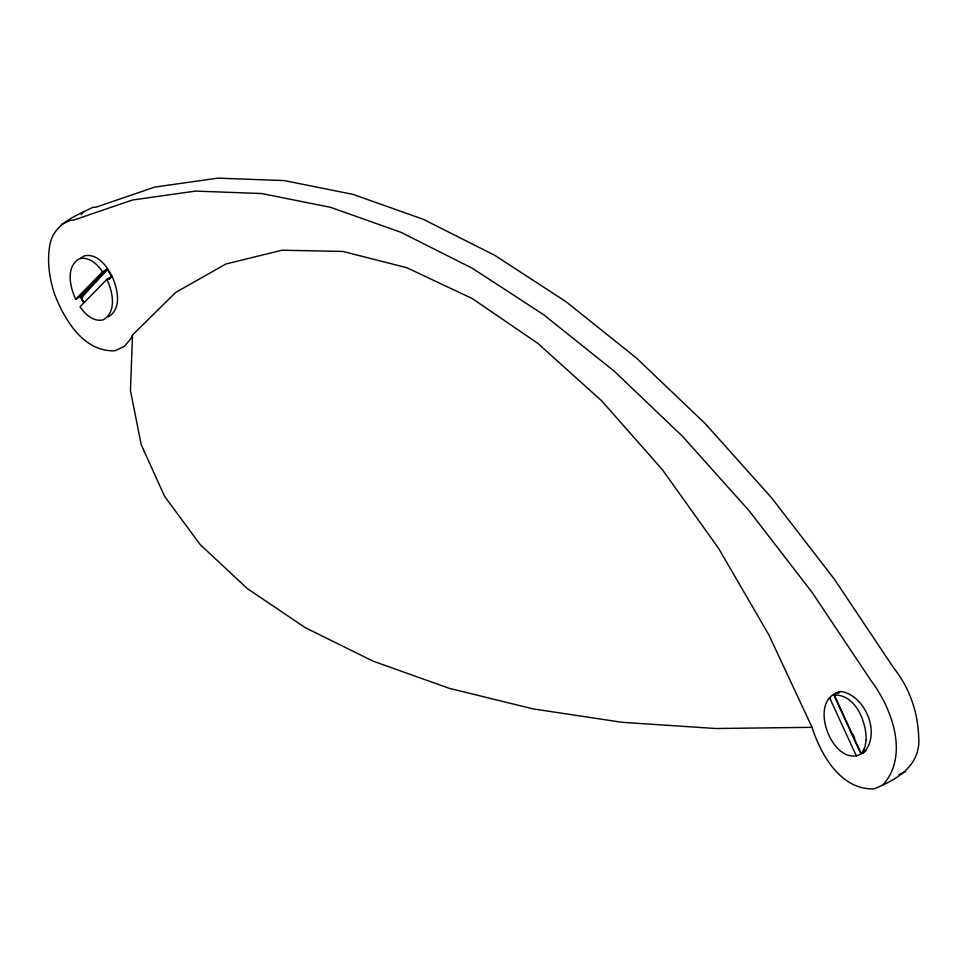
<?xml version="1.0" encoding="UTF-8"?>
<svg xmlns="http://www.w3.org/2000/svg" width="967" height="967" viewBox="0 0 967 967"><rect width="100%" height="100%" fill="white"/><g stroke="black" fill="none" stroke-linecap="round" stroke-linejoin="round"><path stroke-width="1.45" d="M132.515 335.005L130.46 390.595L141.194 444.663L164.559 496.264L200.121 544.506L247.274 588.54L305.197 627.631L372.899 661.077L449.184 688.299L532.744 708.835L622.119 722.313L715.761 728.514L812.05 727.329C820.838 754.925 840.891 790.039 873.95 788.867C897.436 779.523 921.43 765.211 918.65 736.322C917.792 711.724 909.185 687.211 893.726 668.004L834.594 579.523L771.509 497.739L705.185 423.606L636.407 357.995L565.973 301.668L494.717 255.288L423.461 219.388L353.028 194.391L284.262 180.587L217.938 178.133L154.841 187.066L95.721 207.276L93.05 207.24C75.861 215.895 53.584 223.474 49.861 244.977C46.863 261.271 49.377 277.843 54.309 293.485C64.209 319.352 83.464 352.242 115.109 350.755L124.332 346.452L131.403 338.003L132.515 335.005L175.619 292.481L225.891 263.991L282.098 250.199L342.886 251.444L406.793 267.702L472.283 298.573L537.773 343.309L601.679 400.858L662.468 469.805L718.674 548.494L768.934 635.029L812.05 727.329M834.581 695.744L834.63 694.681M81.18 214.71L83.827 211.543M883.173 784.563C909.222 755.324 891.9 708.388 871.279 680.961L812.159 592.469L749.062 510.685L682.738 436.564L613.972 370.953L543.539 314.626L472.283 268.246L401.027 232.346L330.593 207.349L261.815 193.545L195.491 191.091L132.406 200.024L73.274 220.234L70.603 220.198L61.392 224.489M109.235 279.233L112.051 276.357C106.854 266.034 97.51 253.173 84.407 255.808L80.321 258.467M95.636 282.328L98.634 278.98M101.62 275.631L106.6 270.047M102.562 271.8C97.582 264.281 89.061 256.34 79.318 258.745C65.49 266.977 69.95 287.09 75.692 299.214L102.562 271.8L107.603 268.935L80.37 296.518L83.259 302.188M106.563 269.986L80.781 296.277L75.692 299.214M106.902 279.342L80.043 306.757C85.023 314.275 93.545 322.216 103.288 319.823C117.116 311.592 112.656 291.466 106.902 279.342L111.64 276.598L107.18 269.177L81.264 298.211L80.745 296.144M109.114 279.161L112.051 276.357C117.66 288.565 122.241 308.63 108.364 316.886M838.558 692.396L838.933 693.218L838.981 692.154C804.592 701.184 836.745 776.574 865.84 750.585L865.042 750.017L865.417 750.839L863.483 752.628L861.065 753.353L834.207 694.922L836.564 692.892M82.292 300.544L81.687 297.969M899.032 774.676L905.608 771.606M836.141 693.134L841.181 691.49C865.405 695.491 881.263 733.929 863.906 752.386L861.488 753.112L860.69 752.544M82.715 300.302L83.682 301.946M852.737 734.086L854.623 738.172M829.541 697.618L856.399 756.049M866.178 740.009L865.018 746.669L862.516 751.891L860.751 753.523L833.892 695.092C855.408 693.943 866.408 721.612 866.178 740.009"/></g></svg>
